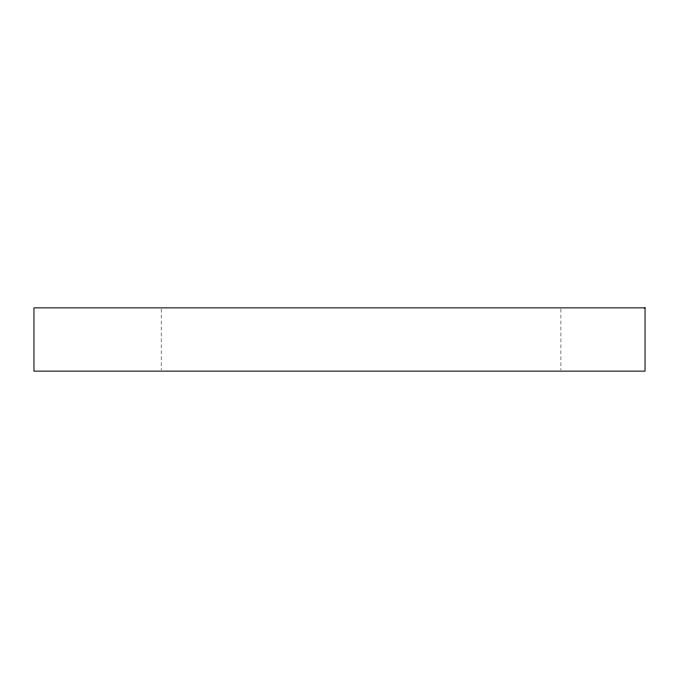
<?xml version="1.0" encoding="UTF-8"?>
<svg xmlns="http://www.w3.org/2000/svg" width="679" height="679" viewBox="0 0 679 679"><rect width="100%" height="100%" fill="white"/><g stroke="black" fill="none" stroke-linecap="round" stroke-linejoin="round"><path stroke-width="0.51" stroke-dasharray="3.4 2.55" d="M560.913 308.928L560.913 370.072M161.178 308.928L161.178 370.072"/><path stroke-width="1.02" d="M645.05 307.867L33.95 307.867L33.95 371.133L645.05 371.133L645.05 307.867"/></g></svg>
